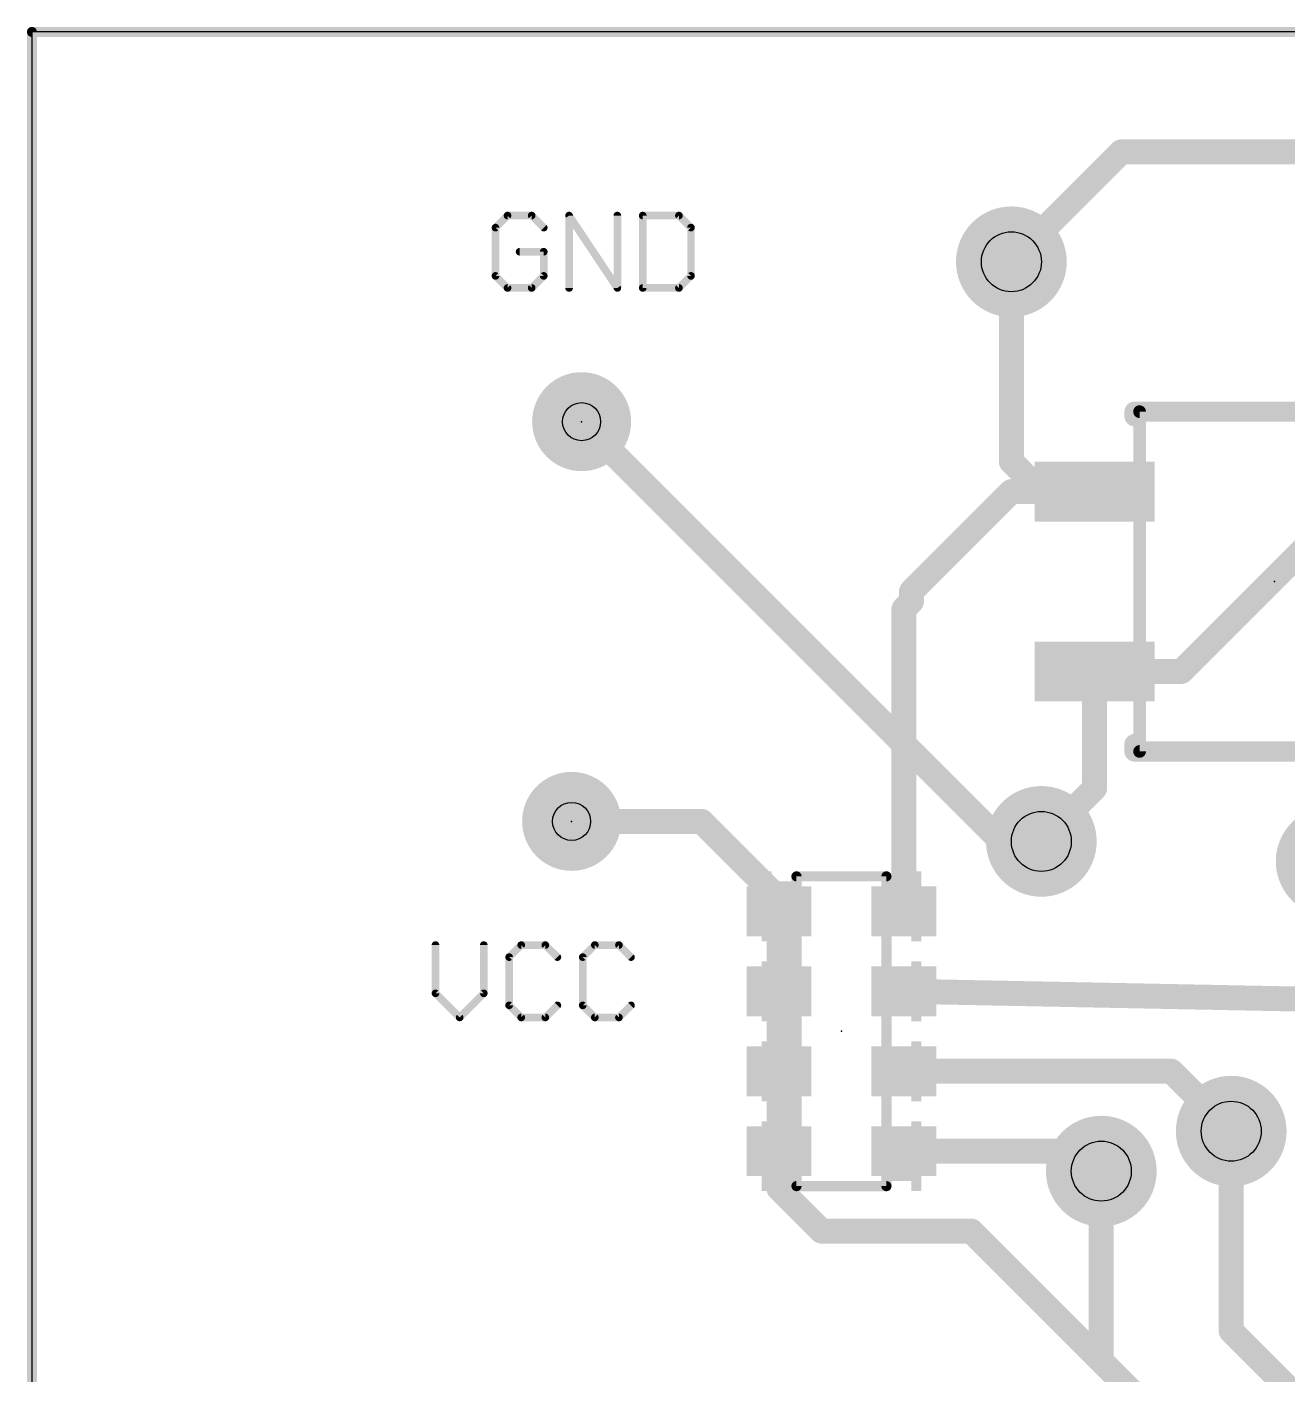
# Model space of a CAD drawing. Extents: x -0.1 to 97.8, y -2.6 to 30.1.
# Drawn here: x -0.05 to 12.56, y 16.57 to 30.05 of the extents above; entities that cross this region are included whole.
import ezdxf

# ---------------------------------------------------------------- set-up
doc = ezdxf.new("R2010")
doc.units = 0
for name, color, linetype in [('1', 22, 'CONTINUOUS'), ('16', 175, 'CONTINUOUS'), ('17', 82, 'CONTINUOUS'), ('18', 82, 'CONTINUOUS'), ('20', 7, 'CONTINUOUS'), ('22', 253, 'CONTINUOUS'), ('23', 7, 'CONTINUOUS'), ('24', 7, 'CONTINUOUS'), ('25', 253, 'CONTINUOUS'), ('44', 253, 'CONTINUOUS'), ('52', 253, 'CONTINUOUS')]:
    doc.layers.add(name, color=color, linetype=linetype)

# ---------------------------------------------------------------- blocks, each defined once
blk = doc.blocks.new('RECT')
blk.add_solid([(-0.5, -0.5), (0.5, -0.5), (-0.5, 0.5), (0.5, 0.5)])
blk = doc.blocks.new('ROUNDP')
at = {"const_width": 0.5}
blk.add_lwpolyline([(0, -0.25, 1), (0, 0.25, 1), (0, -0.25)], format="xyb", dxfattribs=at)
blk = doc.blocks.new('ROUNDV')
at = {"const_width": 0.5}
blk.add_lwpolyline([(0, -0.25, 1), (0, 0.25, 1), (0, -0.25)], format="xyb", dxfattribs=at)

msp = doc.modelspace()

# ---------------------------------------------------------------- linework, layer by layer
at = {"layer": '1'}
for points, const_width in [([(0, 0), (0, 30)], 0.1), ([(0, 30), (97.7, 30)], 0.1), ([(10.9, 28.8), (9.8, 27.7)], 0.25), ([(77.7, 28.8), (10.9, 28.8)], 0.25), ([(9.7, 21.9), (5.5, 26.1)], 0.25), ([(10.1, 21.9), (9.7, 21.9)], 0.25), ([(12, 19), (12, 17)], 0.25), ([(10.7, 18.6), (10.7, 16.7)], 0.25), ([(12, 17), (16.5, 12.5)], 0.25), ([(10.7, 16.7), (13.4, 14)], 0.25)]:
    msp.add_lwpolyline(points, dxfattribs=dict(at, const_width=const_width))
for points, const_width in [([(0.025, 30, 1), (-0.025, 30)], 0.05), ([(0, 30.025, 1), (0, 29.975)], 0.05), ([(10.9, 28.8625, 1), (10.9, 28.7375)], 0.125), ([(10.9442, 28.7558, 1), (10.8558, 28.8442)], 0.125), ([(9.7558, 27.7442, 1), (9.8442, 27.6558)], 0.125), ([(5.5442, 26.1442, 1), (5.4558, 26.0558)], 0.125), ([(9.7, 21.9625, 1), (9.7, 21.8375)], 0.125), ([(9.6558, 21.8558, 1), (9.7442, 21.9442)], 0.125), ([(10.1, 21.8375, 1), (10.1, 21.9625)], 0.125), ([(12.0625, 19, 1), (11.9375, 19)], 0.125), ([(10.7625, 18.6, 1), (10.6375, 18.6)], 0.125), ([(12.0442, 17.0442, 1), (11.9558, 16.9558)], 0.125), ([(11.9375, 17, 1), (12.0625, 17)], 0.125), ([(10.7442, 16.7442, 1), (10.6558, 16.6558)], 0.125), ([(10.6375, 16.7, 1), (10.7625, 16.7)], 0.125)]:
    msp.add_lwpolyline(points, format="xyb", dxfattribs=dict(at, const_width=const_width))
at = {"layer": '16'}
for points, const_width in [([(0, 0), (0, 30)], 0.01), ([(0, 30), (97.7, 30)], 0.01), ([(9.8, 27.7), (9.8, 25.7)], 0.25), ([(9.8, 25.7), (10.1, 25.4)], 0.25), ([(8.8, 24.4), (9.8, 25.4)], 0.25), ([(9.8, 25.4), (10.1, 25.4)], 0.25), ([(10.1, 25.4), (10.633, 25.4)], 0.25), ([(11.5, 23.6), (13.3, 25.4)], 0.25), ([(8.725, 24.225), (8.8, 24.3)], 0.25), ([(8.8, 24.3), (8.8, 24.4)], 0.25), ([(8.725, 21.2), (8.725, 24.225)], 0.25), ([(10.633, 23.6), (11.5, 23.6)], 0.25), ([(10.633, 23.6), (10.633, 22.433)], 0.25), ([(10.633, 22.433), (10.1, 21.9)], 0.25), ([(6.7, 22.1), (5.4, 22.1)], 0.25), ([(7.475, 21.325), (6.7, 22.1)], 0.25), ([(7.475, 21.2), (7.475, 21.325)], 0.25), ([(7.475, 20.4), (7.475, 21.2)], 0.25), ([(7.475, 19.6), (7.475, 20.4)], 0.25), ([(8.725, 20.4), (13.8, 20.3)], 0.25), ([(7.475, 18.8), (7.475, 19.6)], 0.25), ([(8.725, 19.6), (11.4, 19.6)], 0.25), ([(11.4, 19.6), (12, 19)], 0.25), ([(7.475, 18.8), (7.475, 18.425)], 0.25), ([(8.725, 18.8), (10.5, 18.8)], 0.25), ([(10.5, 18.8), (10.7, 18.6)], 0.25), ([(7.475, 18.425), (7.9, 18)], 0.25), ([(7.9, 18), (9.4, 18)], 0.25), ([(9.4, 18), (11.7, 15.7)], 0.25)]:
    msp.add_lwpolyline(points, dxfattribs=dict(at, const_width=const_width))
for points, const_width in [([(0.0025, 30, 1), (-0.0025, 30)], 0.005), ([(0, 30.0025, 1), (0, 29.9975)], 0.005), ([(9.8625, 27.7, 1), (9.7375, 27.7)], 0.125), ([(9.8442, 25.7442, 1), (9.7558, 25.6558)], 0.125), ([(9.7375, 25.7, 1), (9.8625, 25.7)], 0.125), ([(9.8, 25.4625, 1), (9.8, 25.3375)], 0.125), ([(9.8442, 25.3558, 1), (9.7558, 25.4442)], 0.125), ([(10.1, 25.4625, 1), (10.1, 25.3375)], 0.125), ([(10.0558, 25.3558, 1), (10.1442, 25.4442)], 0.125), ([(10.1, 25.3375, 1), (10.1, 25.4625)], 0.125), ([(10.633, 25.3375, 1), (10.633, 25.4625)], 0.125), ([(8.8625, 24.4, 1), (8.7375, 24.4)], 0.125), ([(8.7558, 24.4442, 1), (8.8442, 24.3558)], 0.125), ([(8.8442, 24.2558, 1), (8.7558, 24.3442)], 0.125), ([(8.7875, 24.225, 1), (8.6625, 24.225)], 0.125), ([(8.6808, 24.2692, 1), (8.7692, 24.1808)], 0.125), ([(8.7375, 24.3, 1), (8.8625, 24.3)], 0.125), ([(10.633, 23.6625, 1), (10.633, 23.5375)], 0.125), ([(10.6955, 23.6, 1), (10.5705, 23.6)], 0.125), ([(11.4558, 23.6442, 1), (11.5442, 23.5558)], 0.125), ([(11.5, 23.5375, 1), (11.5, 23.6625)], 0.125), ([(10.6772, 22.3888, 1), (10.5888, 22.4772)], 0.125), ([(10.5705, 22.433, 1), (10.6955, 22.433)], 0.125), ([(5.4, 22.1625, 1), (5.4, 22.0375)], 0.125), ([(6.7442, 22.1442, 1), (6.6558, 22.0558)], 0.125), ([(6.7, 22.0375, 1), (6.7, 22.1625)], 0.125), ([(10.0558, 21.9442, 1), (10.1442, 21.8558)], 0.125), ([(7.5375, 21.325, 1), (7.4125, 21.325)], 0.125), ([(7.5375, 21.2, 1), (7.4125, 21.2)], 0.125), ([(7.4308, 21.2808, 1), (7.5192, 21.3692)], 0.125), ([(7.4125, 21.2, 1), (7.5375, 21.2)], 0.125), ([(8.6625, 21.2, 1), (8.7875, 21.2)], 0.125), ([(7.5375, 20.4, 1), (7.4125, 20.4)], 0.125), ([(8.7262, 20.4625, 1), (8.7238, 20.3375)], 0.125), ([(7.4125, 20.4, 1), (7.5375, 20.4)], 0.125), ([(7.5375, 19.6, 1), (7.4125, 19.6)], 0.125), ([(8.725, 19.6625, 1), (8.725, 19.5375)], 0.125), ([(11.4442, 19.6442, 1), (11.3558, 19.5558)], 0.125), ([(11.4, 19.5375, 1), (11.4, 19.6625)], 0.125), ([(7.4125, 19.6, 1), (7.5375, 19.6)], 0.125), ([(11.9558, 18.9558, 1), (12.0442, 19.0442)], 0.125), ([(7.5375, 18.8, 1), (7.4125, 18.8)], 0.125), ([(8.725, 18.8625, 1), (8.725, 18.7375)], 0.125), ([(10.5442, 18.8442, 1), (10.4558, 18.7558)], 0.125), ([(10.5, 18.7375, 1), (10.5, 18.8625)], 0.125), ([(7.4125, 18.8, 1), (7.5375, 18.8)], 0.125), ([(10.6558, 18.5558, 1), (10.7442, 18.6442)], 0.125), ([(7.5192, 18.4692, 1), (7.4308, 18.3808)], 0.125), ([(7.4125, 18.425, 1), (7.5375, 18.425)], 0.125), ([(7.9, 18.0625, 1), (7.9, 17.9375)], 0.125), ([(7.8558, 17.9558, 1), (7.9442, 18.0442)], 0.125), ([(9.4442, 18.0442, 1), (9.3558, 17.9558)], 0.125), ([(9.4, 17.9375, 1), (9.4, 18.0625)], 0.125)]:
    msp.add_lwpolyline(points, format="xyb", dxfattribs=dict(at, const_width=const_width))
at = {"layer": '20'}
for p, q in [((97.7, 30), (0, 30)), ((0, 30), (0, 0))]:
    msp.add_line(p, q, dxfattribs=at)
at = {"layer": '22', "const_width": 0.2032}
for points in [[(13.86, 26.2), (11.033, 26.2)], [(11.033, 26.2), (11.033, 26.154)], [(11.033, 22.8), (11.033, 22.873)], [(13.533, 22.8), (11.033, 22.8)]]:
    msp.add_lwpolyline(points, dxfattribs=at)
at = {"layer": '22', "const_width": 0.1016}
for points in [[(11.033, 26.2508, 1), (11.033, 26.1492)], [(11.0838, 26.2, 1), (10.9822, 26.2)], [(10.9822, 26.154, 1), (11.0838, 26.154)], [(11.0838, 22.873, 1), (10.9822, 22.873)], [(11.033, 22.8508, 1), (11.033, 22.7492)], [(10.9822, 22.8, 1), (11.0838, 22.8)]]:
    msp.add_lwpolyline(points, format="xyb", dxfattribs=at)
at = {"layer": '23'}
for p in [(5.5, 26.1), (5.4, 22.1)]:
    msp.add_point(p, dxfattribs=at)
at = {"layer": '24'}
for p in [(12.433, 24.5), (8.1, 20)]:
    msp.add_point(p, dxfattribs=at)
at = {"layer": '25', "const_width": 0.0762}
for points in [[(4.7588, 28.1625), (4.6381, 28.0418)], [(5.0003, 28.1625), (4.7588, 28.1625)], [(5.121, 28.0418), (5.0003, 28.1625)], [(5.3747, 27.4381), (5.3747, 28.1625)], [(5.3747, 28.1625), (5.8577, 27.4381)], [(5.8577, 27.4381), (5.8577, 28.1625)], [(6.1114, 28.1625), (6.1114, 27.4381)], [(6.4736, 28.1625), (6.1114, 28.1625)], [(6.5943, 28.0418), (6.4736, 28.1625)], [(4.6381, 28.0418), (4.6381, 27.5588)], [(6.5943, 27.5588), (6.5943, 28.0418)], [(5.121, 27.8003), (4.8796, 27.8003)], [(5.121, 27.5588), (5.121, 27.8003)], [(4.6381, 27.5588), (4.7588, 27.4381)], [(5.0003, 27.4381), (5.121, 27.5588)], [(6.4736, 27.4381), (6.5943, 27.5588)], [(4.7588, 27.4381), (5.0003, 27.4381)], [(6.1114, 27.4381), (6.4736, 27.4381)], [(4.0381, 20.8625), (4.0381, 20.3796)], [(4.521, 20.3796), (4.521, 20.8625)], [(4.8955, 20.8625), (4.7747, 20.7418)], [(5.1369, 20.8625), (4.8955, 20.8625)], [(5.2577, 20.7418), (5.1369, 20.8625)], [(5.6321, 20.8625), (5.5114, 20.7418)], [(5.8736, 20.8625), (5.6321, 20.8625)], [(5.9943, 20.7418), (5.8736, 20.8625)], [(4.7747, 20.7418), (4.7747, 20.2588)], [(5.5114, 20.7418), (5.5114, 20.2588)], [(4.0381, 20.3796), (4.2796, 20.1381)], [(4.2796, 20.1381), (4.521, 20.3796)], [(4.7747, 20.2588), (4.8955, 20.1381)], [(5.1369, 20.1381), (5.2577, 20.2588)], [(5.5114, 20.2588), (5.6321, 20.1381)], [(5.8736, 20.1381), (5.9943, 20.2588)], [(4.8955, 20.1381), (5.1369, 20.1381)], [(5.6321, 20.1381), (5.8736, 20.1381)]]:
    msp.add_lwpolyline(points, dxfattribs=at)
at = {"layer": '25', "const_width": 0.0381}
for points in [[(4.7588, 28.1816, 1), (4.7588, 28.1435)], [(4.7723, 28.149, 1), (4.7454, 28.176)], [(5.0138, 28.176, 1), (4.9868, 28.149)], [(5.0003, 28.1435, 1), (5.0003, 28.1816)], [(5.3938, 28.1625, 1), (5.3557, 28.1625)], [(5.3906, 28.1731, 1), (5.3589, 28.152)], [(5.8767, 28.1625, 1), (5.8386, 28.1625)], [(6.1304, 28.1625, 1), (6.0923, 28.1625)], [(6.1114, 28.1816, 1), (6.1114, 28.1435)], [(6.487, 28.176, 1), (6.4601, 28.149)], [(6.4736, 28.1435, 1), (6.4736, 28.1816)], [(4.6572, 28.0418, 1), (4.6191, 28.0418)], [(4.6246, 28.0553, 1), (4.6516, 28.0283)], [(5.1076, 28.0283, 1), (5.1345, 28.0553)], [(6.6134, 28.0418, 1), (6.5753, 28.0418)], [(6.5808, 28.0283, 1), (6.6078, 28.0553)], [(4.8796, 27.8194, 1), (4.8796, 27.7813)], [(5.1401, 27.8003, 1), (5.102, 27.8003)], [(5.121, 27.7813, 1), (5.121, 27.8194)], [(4.6516, 27.5723, 1), (4.6246, 27.5454)], [(4.6191, 27.5588, 1), (4.6572, 27.5588)], [(5.102, 27.5588, 1), (5.1401, 27.5588)], [(5.1345, 27.5454, 1), (5.1076, 27.5723)], [(6.5753, 27.5588, 1), (6.6134, 27.5588)], [(6.6078, 27.5454, 1), (6.5808, 27.5723)], [(4.7588, 27.4572, 1), (4.7588, 27.4191)], [(4.7454, 27.4246, 1), (4.7723, 27.4516)], [(4.9868, 27.4516, 1), (5.0138, 27.4246)], [(5.0003, 27.4191, 1), (5.0003, 27.4572)], [(5.3557, 27.4381, 1), (5.3938, 27.4381)], [(5.8386, 27.4381, 1), (5.8767, 27.4381)], [(5.8418, 27.4275, 1), (5.8735, 27.4487)], [(6.0923, 27.4381, 1), (6.1304, 27.4381)], [(6.1114, 27.4572, 1), (6.1114, 27.4191)], [(6.4601, 27.4516, 1), (6.487, 27.4246)], [(6.4736, 27.4191, 1), (6.4736, 27.4572)], [(4.0572, 20.8625, 1), (4.0191, 20.8625)], [(4.5401, 20.8625, 1), (4.502, 20.8625)], [(4.8955, 20.8816, 1), (4.8955, 20.8435)], [(4.9089, 20.849, 1), (4.882, 20.876)], [(5.1504, 20.876, 1), (5.1235, 20.849)], [(5.1369, 20.8435, 1), (5.1369, 20.8816)], [(5.6321, 20.8816, 1), (5.6321, 20.8435)], [(5.6456, 20.849, 1), (5.6186, 20.876)], [(5.887, 20.876, 1), (5.8601, 20.849)], [(5.8736, 20.8435, 1), (5.8736, 20.8816)], [(4.7613, 20.7553, 1), (4.7882, 20.7283)], [(4.7938, 20.7418, 1), (4.7557, 20.7418)], [(5.2442, 20.7283, 1), (5.2711, 20.7553)], [(5.4979, 20.7553, 1), (5.5248, 20.7283)], [(5.5304, 20.7418, 1), (5.4923, 20.7418)], [(5.9808, 20.7283, 1), (6.0078, 20.7553)], [(4.0516, 20.393, 1), (4.0246, 20.3661)], [(4.0191, 20.3796, 1), (4.0572, 20.3796)], [(4.502, 20.3796, 1), (4.5401, 20.3796)], [(4.5345, 20.3661, 1), (4.5076, 20.393)], [(4.7882, 20.2723, 1), (4.7613, 20.2454)], [(4.7557, 20.2588, 1), (4.7938, 20.2588)], [(5.2711, 20.2454, 1), (5.2442, 20.2723)], [(5.5248, 20.2723, 1), (5.4979, 20.2454)], [(5.4923, 20.2588, 1), (5.5304, 20.2588)], [(6.0078, 20.2454, 1), (5.9808, 20.2723)], [(4.2661, 20.1516, 1), (4.293, 20.1246)], [(4.2661, 20.1246, 1), (4.293, 20.1516)], [(4.8955, 20.1572, 1), (4.8955, 20.1191)], [(4.882, 20.1246, 1), (4.9089, 20.1516)], [(5.1235, 20.1516, 1), (5.1504, 20.1246)], [(5.1369, 20.1191, 1), (5.1369, 20.1572)], [(5.6321, 20.1572, 1), (5.6321, 20.1191)], [(5.6186, 20.1246, 1), (5.6456, 20.1516)], [(5.8601, 20.1516, 1), (5.887, 20.1246)], [(5.8736, 20.1191, 1), (5.8736, 20.1572)]]:
    msp.add_lwpolyline(points, format="xyb", dxfattribs=at)
at = {"layer": '44'}
for centre, radius in [((9.8, 27.7), 0.3), ((5.5, 26.1), 0.1905), ((5.4, 22.1), 0.1905), ((10.1, 21.9), 0.3), ((12, 19), 0.3), ((10.7, 18.6), 0.3)]:
    msp.add_circle(centre, radius, dxfattribs=at)
at = {"layer": '52'}
for points, const_width in [([(11.1148, 26.2, 1), (11.0512, 26.2)], 0.0635), ([(11.083, 26.2318, 1), (11.083, 26.1683)], 0.0635), ([(11.0512, 22.8, 1), (11.1148, 22.8)], 0.0635), ([(11.083, 22.8317, 1), (11.083, 22.7683)], 0.0635), ([(7.6754, 21.55, 1), (7.6246, 21.55)], 0.0508), ([(7.65, 21.5754, 1), (7.65, 21.5246)], 0.0508), ([(8.5754, 21.55, 1), (8.5246, 21.55)], 0.0508), ([(8.55, 21.5246, 1), (8.55, 21.5754)], 0.0508), ([(7.65, 18.4754, 1), (7.65, 18.4246)], 0.0508), ([(7.6246, 18.45, 1), (7.6754, 18.45)], 0.0508), ([(8.5246, 18.45, 1), (8.5754, 18.45)], 0.0508), ([(8.55, 18.4246, 1), (8.55, 18.4754)], 0.0508)]:
    msp.add_lwpolyline(points, format="xyb", dxfattribs=dict(at, const_width=const_width))
for points, const_width in [([(11.083, 26.2), (13.783, 26.2)], 0.127), ([(11.083, 22.8), (11.083, 26.2)], 0.127), ([(13.783, 22.8), (11.083, 22.8)], 0.127), ([(7.65, 21.55), (7.65, 18.45)], 0.1016), ([(8.55, 21.55), (7.65, 21.55)], 0.1016), ([(8.55, 18.45), (8.55, 21.55)], 0.1016), ([(7.65, 18.45), (8.55, 18.45)], 0.1016)]:
    msp.add_lwpolyline(points, dxfattribs=dict(at, const_width=const_width))

# ---------------------------------------------------------------- block references
at = {"layer": '16'}
for p, xscale, yscale, rotation in [((10.633, 25.4), 1.2, 0.6, 180), ((10.633, 23.6), 1.2, 0.6, 180), ((7.475, 21.2), 0.5, 0.65, 270), ((8.725, 21.2), 0.5, 0.65, 270), ((7.475, 20.4), 0.5, 0.65, 270), ((8.725, 20.4), 0.5, 0.65, 270), ((7.475, 19.6), 0.5, 0.65, 270), ((8.725, 19.6), 0.5, 0.65, 270), ((7.475, 18.8), 0.5, 0.65, 270), ((8.725, 18.8), 0.5, 0.65, 270)]:
    msp.add_blockref('RECT', p, dxfattribs=dict(at, xscale=xscale, yscale=yscale, rotation=rotation))
at = {"layer": '17', "xscale": 0.9906, "yscale": 0.9906}
for p in [(5.5, 26.1), (5.5, 26.1), (5.4, 22.1), (5.4, 22.1)]:
    msp.add_blockref('ROUNDP', p, dxfattribs=at)
at = {"layer": '18', "xscale": 1.108, "yscale": 1.108}
for p in [(9.8, 27.7), (9.8, 27.7), (10.1, 21.9), (10.1, 21.9), (13, 21.7), (13, 21.7), (12, 19), (12, 19), (10.7, 18.6), (10.7, 18.6)]:
    msp.add_blockref('ROUNDV', p, dxfattribs=at)
at = {"layer": '52', "rotation": 270}
for p, xscale, yscale in [((7.35, 21.25), 0.7, 0.1), ((8.85, 21.25), 0.7, 0.1), ((7.5, 21.225), 0.55, 0.2), ((8.7, 21.225), 0.55, 0.2), ((7.35, 20.4), 0.6, 0.1), ((7.5, 20.4), 0.5, 0.2), ((8.7, 20.4), 0.5, 0.2), ((8.85, 20.4), 0.6, 0.1), ((7.35, 19.6), 0.6, 0.1), ((7.5, 19.6), 0.5, 0.2), ((8.7, 19.6), 0.5, 0.2), ((8.85, 19.6), 0.6, 0.1), ((7.35, 18.75), 0.7, 0.1), ((7.5, 18.775), 0.55, 0.2), ((8.7, 18.775), 0.55, 0.2), ((8.85, 18.75), 0.7, 0.1)]:
    msp.add_blockref('RECT', p, dxfattribs=dict(at, xscale=xscale, yscale=yscale))

doc.saveas('drawing.dxf')
